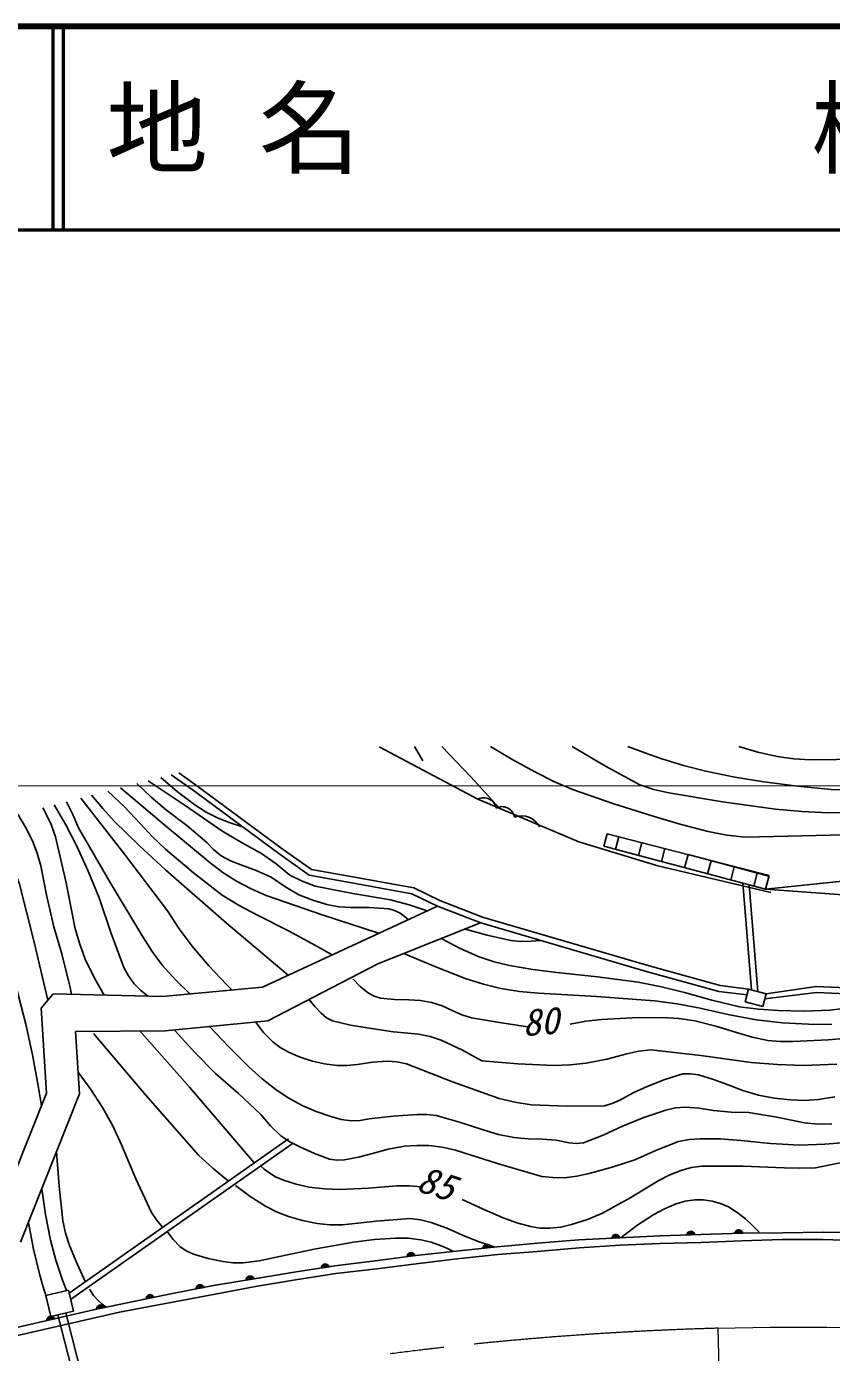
# Model space of a CAD drawing. Units: millimetres, scale not verified. Extents: x 40000 to 680000, y 20000 to 380000.
# Drawn here: x 366456 to 406020, y 314824 to 380000 of the extents above; entities that cross this region are included whole.
import ezdxf
from ezdxf.enums import TextEntityAlignment as Align

# ---------------------------------------------------------------- set-up
doc = ezdxf.new("R2010")
doc.units = ezdxf.units.MM
doc.header["$LTSCALE"] = 1000
doc.linetypes.add('CHAIN', pattern=[18.5, 12, -1.5, 3.5, -1.5])
for name, color, linetype, lineweight in [('M-BGD', 7, 'Continuous', 25), ('M-BGD-HTXT', 7, 'Continuous', 13), ('M-BMK', 2, 'CHAIN', 13), ('M-BMK-HTXT', 7, 'Continuous', 13), ('M-TTL', 2, 'Continuous', 140), ('M-TTL-LINE', 7, 'Continuous', 50)]:
    doc.layers.add(name, color=color, linetype=linetype, lineweight=lineweight)
doc.layers.add('M-TTL-TXT', color=7, linetype='Continuous')
doc.styles.add('ＭＳ ゴシック', font='')
doc.styles.get('ＭＳ ゴシック').set_extended_font_data('MS Gothic')

msp = doc.modelspace()

# ---------------------------------------------------------------- linework, layer by layer
at = {"layer": 'M-BGD'}
for p, q in [((388637, 342025), (383784, 344596)), ((385937, 343902), (385530, 344604)), ((373564, 343219), (374592, 342491)), ((373945, 343317), (374768, 342734)), ((374592, 342491), (378849, 339345)), ((374768, 342734), (379025, 339587)), ((393605, 339917), (388637, 342025)), ((395001, 340322), (394830, 339711)), ((402954, 338270), (395001, 340322)), ((379025, 339587), (380465, 338564)), ((397479, 338752), (393605, 339917)), ((394830, 339711), (402770, 337593)), ((395397, 339560), (395561, 340177)), ((396531, 339257), (396698, 339884)), ((397665, 338955), (397835, 339591)), ((378849, 339345), (380346, 338280)), ((398800, 338652), (398972, 339298)), ((402945, 338238), (398969, 339298)), ((399934, 338350), (400106, 338995)), ((380346, 338280), (382350, 337927)), ((380465, 338564), (382402, 338222)), ((403036, 337434), (397479, 338752)), ((400673, 338844), (400677, 338858)), ((401068, 338047), (401240, 338693)), ((401807, 338541), (401814, 338565)), ((402202, 337745), (402375, 338390)), ((402770, 337593), (402954, 338270)), ((402942, 338239), (402950, 338271)), ((382350, 337927), (385394, 337371)), ((382404, 338222), (385487, 337659)), ((385487, 337659), (386778, 337044)), ((402091, 332649), (401668, 337887)), ((402398, 332568), (401975, 337805)), ((402770, 337593), (407732, 338123)), ((385394, 337371), (386658, 336769)), ((386778, 337044), (388875, 336223)), ((407677, 337247), (402770, 337593)), ((378049, 332786), (386658, 336769)), ((386658, 336769), (388778, 335939)), ((388769, 335946), (383727, 333932)), ((388778, 335939), (396860, 333575)), ((388875, 336223), (396943, 333863)), ((383727, 333932), (378322, 331126)), ((396943, 333863), (400545, 332858)), ((396860, 333575), (400487, 332563)), ((367171, 331756), (367764, 332449)), ((367764, 332449), (373137, 332321)), ((373137, 332321), (378049, 332786)), ((400487, 332563), (401873, 332407)), ((400545, 332858), (401947, 332687)), ((401781, 332057), (401947, 332687)), ((401947, 332687), (402810, 332459)), ((402810, 332459), (402643, 331829)), ((405280, 332516), (402744, 332210)), ((402810, 332459), (405269, 332816)), ((405269, 332816), (416694, 332316)), ((405280, 332516), (416684, 332016)), ((367438, 327570), (367171, 331756)), ((402643, 331829), (401781, 332057)), ((378322, 331126), (373277, 330638)), ((373277, 330638), (368860, 330602)), ((368860, 330602), (369060, 327536)), ((364904, 321239), (367438, 327570)), ((369060, 327536), (366164, 320249)), ((368549, 317745), (379335, 325328)), ((368624, 317431), (379508, 325083)), ((399288, 320667), (398928, 320656)), ((399288, 320667), (398928, 320656)), ((398942, 320681), (399271, 320691)), ((398942, 320681), (399271, 320691)), ((399252, 320716), (398961, 320707)), ((399252, 320716), (398961, 320707)), ((398984, 320733), (399226, 320740)), ((398984, 320733), (399226, 320740)), ((399179, 320764), (399030, 320759)), ((399179, 320764), (399030, 320759)), ((399606, 320627), (401637, 320687)), ((401271, 320701), (401651, 320712)), ((401271, 320701), (401651, 320712)), ((401640, 320737), (401280, 320726)), ((401640, 320737), (401280, 320726)), ((401295, 320752), (401623, 320761)), ((401295, 320752), (401623, 320761)), ((401605, 320786), (401314, 320777)), ((401605, 320786), (401314, 320777)), ((401337, 320803), (401579, 320810)), ((401337, 320803), (401579, 320810)), ((401531, 320834), (401382, 320829)), ((401531, 320834), (401382, 320829)), ((401637, 320687), (403610, 320702)), ((403610, 320702), (405621, 320737)), ((405621, 320737), (407609, 320705)), ((387556, 319804), (389595, 320024)), ((388890, 319973), (389267, 320014)), ((388890, 319973), (389267, 320014)), ((389255, 320038), (388897, 319999)), ((389255, 320038), (388897, 319999)), ((388909, 320026), (389236, 320061)), ((388909, 320026), (389236, 320061)), ((389216, 320084), (388926, 320053)), ((389216, 320084), (388926, 320053)), ((388947, 320080), (389188, 320106)), ((388947, 320080), (389188, 320106)), ((389139, 320126), (388991, 320110)), ((389139, 320126), (388991, 320110)), ((389595, 320024), (391566, 320198)), ((391566, 320198), (393596, 320355)), ((393596, 320355), (395596, 320462)), ((393624, 319971), (395631, 320101)), ((393624, 319971), (395631, 320101)), ((395230, 320468), (395610, 320488)), ((395230, 320468), (395610, 320488)), ((395599, 320512), (395239, 320493)), ((395599, 320512), (395239, 320493)), ((395253, 320519), (395581, 320537)), ((395253, 320519), (395581, 320537)), ((395562, 320561), (395271, 320545)), ((395562, 320561), (395271, 320545)), ((395294, 320571), (395536, 320584)), ((395294, 320571), (395536, 320584)), ((395487, 320607), (395339, 320599)), ((395487, 320607), (395339, 320599)), ((395596, 320462), (397596, 320564)), ((395631, 320101), (397602, 320188)), ((395631, 320101), (397602, 320188)), ((397596, 320564), (399606, 320627)), ((397602, 320188), (399600, 320228)), ((397602, 320188), (399600, 320228)), ((398919, 320630), (399298, 320642)), ((398919, 320630), (399298, 320642)), ((399600, 320228), (401621, 320311)), ((399600, 320228), (401621, 320311)), ((401621, 320311), (403595, 320382)), ((401621, 320311), (403595, 320382)), ((403595, 320382), (405605, 320374)), ((403595, 320382), (405605, 320374)), ((405605, 320374), (407620, 320301)), ((405605, 320374), (407620, 320301)), ((383597, 319335), (385597, 319592)), ((385160, 319561), (385537, 319609)), ((385160, 319561), (385537, 319609)), ((385524, 319633), (385167, 319587)), ((385524, 319633), (385167, 319587)), ((385178, 319614), (385505, 319655)), ((385178, 319614), (385505, 319655)), ((385484, 319678), (385195, 319641)), ((385484, 319678), (385195, 319641)), ((385216, 319669), (385456, 319700)), ((385216, 319669), (385456, 319700)), ((385406, 319718), (385258, 319699)), ((385406, 319718), (385258, 319699)), ((385597, 319592), (387556, 319804)), ((385601, 319174), (387620, 319431)), ((385601, 319174), (387620, 319431)), ((387620, 319431), (389627, 319642)), ((387620, 319431), (389627, 319642)), ((389627, 319642), (391549, 319785)), ((389627, 319642), (391549, 319785)), ((391549, 319785), (393624, 319971)), ((391549, 319785), (393624, 319971)), ((377646, 318445), (379617, 318765)), ((379617, 318765), (381602, 319078)), ((379680, 318398), (381658, 318710)), ((379680, 318398), (381658, 318710)), ((380946, 319000), (381321, 319059)), ((380946, 319000), (381321, 319059)), ((381308, 319083), (380952, 319026)), ((381308, 319083), (380952, 319026)), ((380963, 319054), (381288, 319105)), ((380963, 319054), (381288, 319105)), ((381266, 319127), (380979, 319081)), ((381266, 319127), (380979, 319081)), ((380999, 319110), (381238, 319147)), ((380999, 319110), (381238, 319147)), ((381187, 319165), (381040, 319142)), ((381187, 319165), (381040, 319142)), ((381602, 319078), (383597, 319335)), ((381658, 318710), (383672, 318932)), ((381658, 318710), (383672, 318932)), ((383672, 318932), (385601, 319174)), ((383672, 318932), (385601, 319174)), ((373712, 317743), (375642, 318116)), ((375150, 318072), (374796, 318003)), ((375150, 318072), (374796, 318003)), ((374806, 318031), (375129, 318093)), ((374806, 318031), (375129, 318093)), ((375107, 318114), (374821, 318059)), ((375107, 318114), (374821, 318059)), ((374840, 318088), (375077, 318134)), ((374840, 318088), (375077, 318134)), ((375027, 318150), (374880, 318121)), ((375027, 318150), (374880, 318121)), ((375642, 318116), (377646, 318445)), ((375725, 317694), (377708, 318071)), ((375725, 317694), (377708, 318071)), ((377254, 318406), (377629, 318468)), ((377254, 318406), (377629, 318468)), ((377615, 318491), (377260, 318433)), ((377615, 318491), (377260, 318433)), ((377271, 318460), (377596, 318513)), ((377271, 318460), (377596, 318513)), ((377574, 318535), (377287, 318488)), ((377574, 318535), (377287, 318488)), ((377306, 318516), (377545, 318555)), ((377306, 318516), (377545, 318555)), ((377495, 318572), (377348, 318548)), ((377495, 318572), (377348, 318548)), ((377708, 318071), (379680, 318398)), ((377708, 318071), (379680, 318398)), ((368514, 317888), (367405, 317622)), ((367405, 317622), (367651, 316597)), ((368760, 316863), (368514, 317888)), ((371020, 316809), (375725, 317694)), ((371020, 316809), (375725, 317694)), ((371712, 317329), (373712, 317743)), ((372340, 317484), (372712, 317561)), ((372340, 317484), (372712, 317561)), ((372697, 317584), (372345, 317511)), ((372697, 317584), (372345, 317511)), ((372354, 317538), (372676, 317605)), ((372354, 317538), (372676, 317605)), ((372654, 317626), (372369, 317567)), ((372654, 317626), (372369, 317567)), ((372387, 317596), (372624, 317645)), ((372387, 317596), (372624, 317645)), ((372573, 317660), (372427, 317630)), ((372573, 317660), (372427, 317630)), ((374791, 317977), (375164, 318049)), ((374791, 317977), (375164, 318049)), ((371020, 316809), (365227, 315479)), ((365227, 315479), (371020, 316809)), ((369755, 316920), (365611, 315969)), ((367651, 316597), (368760, 316863)), ((368392, 316775), (370937, 306732)), ((369755, 316920), (371712, 317329)), ((369892, 316974), (370264, 317052)), ((369892, 316974), (370264, 317052)), ((370249, 317074), (369897, 317001)), ((370249, 317074), (369897, 317001)), ((369907, 317028), (370229, 317095)), ((369907, 317028), (370229, 317095)), ((370206, 317116), (369921, 317057)), ((370206, 317116), (369921, 317057)), ((369939, 317086), (370176, 317136)), ((369939, 317086), (370176, 317136)), ((370125, 317150), (369979, 317120)), ((370125, 317150), (369979, 317120)), ((367455, 316418), (367825, 316503)), ((367455, 316418), (367825, 316503)), ((367810, 316525), (367459, 316444)), ((367810, 316525), (367459, 316444)), ((367468, 316472), (367788, 316546)), ((367468, 316472), (367788, 316546)), ((367765, 316566), (367482, 316501)), ((367765, 316566), (367482, 316501)), ((367499, 316531), (367735, 316585)), ((367499, 316531), (367735, 316585)), ((367684, 316599), (367539, 316565)), ((367684, 316599), (367539, 316565)), ((368002, 316682), (370549, 306634))]:
    msp.add_line(p, q, dxfattribs=at)
for points in [[(386872, 344606), (388294, 343123), (389688, 341594)], [(422610, 342216), (421727, 342329), (420833, 342382), (420128, 342346), (419425, 342251), (418150, 341981), (416883, 341651), (415168, 341144), (413433, 340695), (412488, 340538), (411522, 340439), (406656, 340263), (401783, 340147), (400874, 340260), (399964, 340433), (398635, 340770), (397307, 341170), (395315, 341797), (393345, 342480), (392403, 342880), (391475, 343341), (390365, 343959), (389268, 344607)], [(393269, 344610), (394918, 343642), (396597, 342728), (397296, 342500), (398028, 342327), (400656, 341898), (403274, 341533), (404556, 341411), (405850, 341348), (407047, 341375)], [(415693, 344532), (414164, 344141), (412652, 343692), (411044, 343203), (409420, 342772), (408588, 342610), (407750, 342508), (406876, 342475), (405998, 342502), (404348, 342660), (402702, 342879), (401267, 343106), (399839, 343394), (398749, 343672), (397676, 344008), (396848, 344302), (396014, 344612)], [(401471, 344616), (402402, 344338), (403345, 344120), (404165, 344010), (404994, 343960), (406268, 343965), (407537, 344030), (409128, 344177), (410721, 344386), (411479, 344502), (412235, 344623)], [(386149, 336533), (385262, 336834), (384350, 337079), (382494, 337381), (380651, 337744), (380007, 337986), (379392, 338282), (378718, 338840), (378005, 339350), (377019, 339884), (376056, 340473), (374257, 341716), (372427, 342927)], [(373056, 343089), (373876, 342389), (374734, 341737), (375289, 341384), (375874, 341084), (376459, 340856), (377069, 340661)], [(379318, 333373), (376286, 335934), (373287, 338546), (372004, 339721), (370767, 340936), (370200, 341564), (369654, 342213)], [(370448, 342417), (371268, 341640), (372044, 340821), (372647, 340170), (373291, 339564), (374665, 338407), (376074, 337300), (376907, 336790), (377773, 336331), (379325, 335554), (380840, 334729), (381152, 334552), (381473, 334370)], [(383760, 335428), (380985, 336331), (378233, 337290), (377492, 337611), (376770, 337991), (376110, 338418), (375485, 338895), (373272, 340734), (371081, 342580)], [(371881, 342786), (372586, 342116), (373333, 341489), (374339, 340719), (375311, 339899), (375652, 339546), (376028, 339243), (376489, 338990), (376984, 338787), (377748, 338513), (378485, 338185), (379149, 337726), (379846, 337321), (380524, 337050), (381219, 336838), (381799, 336734), (382389, 336691), (383321, 336696), (384262, 336638), (384546, 336556), (384814, 336414), (385016, 336269), (385219, 336103)], [(370271, 332384), (369781, 333255), (369343, 334158), (369069, 334894), (368852, 335652), (368396, 337917), (367881, 340173), (367666, 340776), (367396, 341354), (367330, 341476), (367264, 341597)], [(367817, 341740), (368391, 340760), (368913, 339751), (369493, 338481), (370020, 337179), (370600, 335463), (371243, 333747), (371470, 333334), (371750, 332949), (372064, 332633), (372415, 332338)], [(374487, 332448), (373789, 333127), (373138, 333843), (372638, 334527), (372180, 335255), (370571, 337922), (369015, 340616), (368732, 341267), (368420, 341895)], [(369118, 342075), (371276, 339325), (373391, 336534), (373966, 335647), (374590, 334797), (375413, 333835), (376284, 332910), (376410, 332780), (376542, 332643)], [(367497, 332137), (366834, 334986), (366105, 337847), (365836, 338596), (365511, 339321), (365063, 340118), (364564, 340902)], [(366025, 341278), (366411, 340643), (366748, 339972), (366979, 339366), (367151, 338742), (367446, 337238), (367801, 335749), (368191, 334426), (368521, 333090), (368594, 332759), (368665, 332427)], [(362950, 340487), (363693, 339039), (364383, 337562), (364825, 336479), (365213, 335367), (365846, 333170), (366421, 330958), (366753, 329459), (367028, 327937), (367110, 327444), (367190, 326952)], [(386862, 335156), (387773, 334688), (388704, 334278), (389437, 334034), (390200, 333845), (391344, 333647), (392514, 333505), (394525, 333291), (396515, 333019), (397660, 332797), (398803, 332514), (400141, 332138), (401493, 331822), (402439, 331697), (403396, 331631), (404664, 331608), (405943, 331646), (406477, 331714), (407005, 331844), (407609, 332075), (408203, 332350)], [(387972, 335651), (389104, 335334), (390254, 335075), (390748, 335026), (391256, 335037), (391485, 335055), (391715, 335077)], [(384998, 334440), (386522, 333789), (388070, 333194), (388916, 332923), (389776, 332711), (390690, 332566), (391625, 332479), (394467, 332324), (397314, 332108), (398443, 331957), (399561, 331747), (400932, 331430), (402324, 331171), (403606, 331035), (404890, 330959), (406034, 330942)], [(382490, 333192), (382857, 332816), (383260, 332490), (383543, 332340), (383851, 332246), (384542, 332169), (385254, 332151), (385813, 332122), (386365, 332033), (386877, 331861), (387377, 331629), (387844, 331420), (388327, 331271), (389706, 331050), (391083, 330823)], [(406280, 329003), (404647, 328930), (403362, 328973), (402078, 329077), (399607, 329417), (397138, 329696), (396548, 329630), (395964, 329503), (394971, 329249), (393959, 329053), (393177, 328962), (392383, 328931), (390598, 329018), (388832, 329164), (387848, 329699), (386840, 330178), (386293, 330354), (385719, 330475), (384496, 330593), (383289, 330771), (382382, 330916), (381494, 331120), (381204, 331281), (380944, 331496), (380629, 331831), (380334, 332189)], [(393177, 330963), (393952, 331110), (394734, 331196), (396230, 331274), (397723, 331291), (398520, 331235), (399308, 331118), (400332, 330867), (401353, 330554), (402114, 330331), (402885, 330167), (403506, 330109), (404143, 330111), (405860, 330193), (407567, 330335)], [(369743, 330509), (372303, 327491), (374904, 324518), (375626, 323875), (376382, 323252)], [(372004, 330650), (374465, 327868), (376888, 325038), (377268, 324587), (377654, 324129)], [(373750, 330647), (374723, 329571), (375744, 328533), (376873, 327552), (377970, 326519), (378443, 325972), (378956, 325473), (379397, 325180), (379886, 324929), (380606, 324599), (381344, 324328), (381710, 324279), (382084, 324290), (382768, 324417), (383454, 324606), (384235, 324811), (385034, 324959), (385632, 325005), (386233, 324991), (386888, 324910), (387542, 324767), (389648, 324096), (391777, 323481), (392332, 323417), (392890, 323413), (393502, 323483), (394116, 323615), (395245, 323925), (396351, 324290), (397421, 324770), (398505, 325189), (399033, 325290), (399574, 325330), (400569, 325318), (401567, 325245), (403018, 325102), (404471, 325020), (405695, 325062), (406931, 325166)], [(406032, 326056), (405364, 326054), (404696, 326111), (403327, 326394), (401959, 326614), (401093, 326632), (400216, 326711), (399523, 326832), (398834, 326890), (398361, 326844), (397882, 326735), (396805, 326369), (395754, 325948), (394804, 325506), (393835, 325122), (393488, 325096), (393133, 325130), (392482, 325252), (391819, 325313), (391110, 325318), (390410, 325384), (389653, 325542), (388893, 325762), (387745, 326152), (386592, 326480), (386141, 326529), (385676, 326519), (384478, 326442), (383292, 326304), (382862, 326227), (382430, 326211), (381927, 326283), (381419, 326418), (380696, 326662), (380000, 326961), (379354, 327317), (378732, 327731), (378041, 328271), (377387, 328859), (376404, 329842), (375446, 330848)], [(377703, 331069), (378110, 330560), (378557, 330098), (378925, 329818), (379330, 329587), (379905, 329342), (380514, 329148), (381104, 329010), (381708, 328930), (382206, 328923), (382716, 328978), (383461, 329095), (384198, 329150), (384660, 329109), (385126, 329005), (387401, 328123), (389681, 327304), (390459, 327120), (391258, 326994), (393048, 326939), (394863, 326945), (395246, 327055), (395615, 327225), (396277, 327590), (396958, 327898), (397830, 328241), (398712, 328522), (399098, 328524), (399488, 328466), (400224, 328248), (400935, 327975), (401668, 327696), (402433, 327469), (403208, 327324), (404005, 327237), (404696, 327218), (405384, 327258), (406179, 327393)], [(368990, 328605), (369620, 327752), (370198, 326866), (370690, 325961), (371127, 325028), (371831, 323358), (372593, 321709), (372844, 321341), (373125, 320996)], [(367927, 324684), (368057, 322993), (368248, 321300), (368377, 320686), (368568, 320079), (368947, 319175), (369349, 318277)], [(385858, 322964), (385266, 323022), (384659, 323020), (383262, 322895), (381858, 322830), (381101, 322861), (380349, 322953), (379713, 323092), (379081, 323292), (378689, 323466), (378319, 323697), (378141, 323839), (377967, 323987)], [(406451, 324149), (405231, 323906), (404468, 323877), (403689, 323908), (401674, 323978), (399645, 323987), (399145, 323916), (398658, 323785), (398074, 323551), (397510, 323259), (396156, 322436), (394773, 321668), (394025, 321363), (393248, 321113), (392719, 320990), (392176, 320927), (391702, 320939), (391230, 321011), (390551, 321197), (389886, 321442), (388863, 321878), (387862, 322341)], [(367207, 322873), (367387, 321605), (367626, 320352), (367897, 319364), (368228, 318381), (368319, 318127), (368415, 317864)], [(376727, 323026), (377444, 322495), (378198, 322011), (378748, 321736), (379333, 321512), (380026, 321313), (380744, 321170), (381360, 321105), (381987, 321100), (383639, 321284), (385298, 321407), (385823, 321343), (386340, 321218), (387122, 320934), (387887, 320593), (388657, 320273), (389449, 320009)], [(395668, 320466), (396459, 321062), (397283, 321607), (397813, 321891), (398380, 322127), (398834, 322256), (399298, 322325), (399729, 322328), (400157, 322269), (400571, 322153), (400962, 321980), (401390, 321712), (401796, 321386), (402137, 321068), (402472, 320737)], [(366548, 321214), (366799, 319907), (367108, 318617), (367257, 318101), (367416, 317577)], [(373368, 320766), (373661, 320379), (373999, 320034), (374307, 319827), (374660, 319664), (375384, 319447), (376112, 319290), (376601, 319231), (377105, 319233), (377886, 319334), (378661, 319496), (380588, 319901), (382521, 320246), (383553, 320377), (384597, 320449), (385214, 320437), (385840, 320364), (386346, 320247), (386841, 320069), (387140, 319937), (387446, 319793)], [(369552, 317937), (369748, 317627), (369993, 317355), (370175, 317197), (370366, 317048)]]:
    msp.add_lwpolyline(points, dxfattribs=at)
for points in [[(398909, 320605), (398924, 320652), (398946, 320691), (398983, 320737), (399027, 320762), (399073, 320778), (399135, 320780), (399182, 320767), (399227, 320744), (399268, 320701), (399293, 320663), (399309, 320618)], [(398909, 320605), (398924, 320652), (398946, 320691), (398983, 320737), (399027, 320762), (399073, 320778), (399135, 320780), (399182, 320767), (399227, 320744), (399268, 320701), (399293, 320663), (399309, 320618)], [(401262, 320676), (401276, 320722), (401298, 320762), (401336, 320807), (401379, 320832), (401426, 320849), (401488, 320850), (401535, 320837), (401580, 320814), (401620, 320771), (401645, 320733), (401662, 320688)], [(401262, 320676), (401276, 320722), (401298, 320762), (401336, 320807), (401379, 320832), (401426, 320849), (401488, 320850), (401535, 320837), (401580, 320814), (401620, 320771), (401645, 320733), (401662, 320688)], [(388882, 319947), (388893, 319995), (388912, 320036), (388946, 320084), (388987, 320113), (389032, 320133), (389094, 320139), (389142, 320129), (389189, 320110), (389232, 320071), (389260, 320035), (389280, 319990)], [(388882, 319947), (388893, 319995), (388912, 320036), (388946, 320084), (388987, 320113), (389032, 320133), (389094, 320139), (389142, 320129), (389189, 320110), (389232, 320071), (389260, 320035), (389280, 319990)], [(395222, 320442), (395235, 320489), (395256, 320529), (395293, 320575), (395335, 320601), (395381, 320619), (395443, 320622), (395491, 320610), (395536, 320588), (395578, 320546), (395604, 320509), (395621, 320464)], [(395222, 320442), (395235, 320489), (395256, 320529), (395293, 320575), (395335, 320601), (395381, 320619), (395443, 320622), (395491, 320610), (395536, 320588), (395578, 320546), (395604, 320509), (395621, 320464)], [(385153, 319535), (385163, 319582), (385181, 319624), (385214, 319673), (385255, 319702), (385299, 319723), (385361, 319731), (385409, 319722), (385456, 319704), (385500, 319665), (385529, 319629), (385550, 319586)], [(385153, 319535), (385163, 319582), (385181, 319624), (385214, 319673), (385255, 319702), (385299, 319723), (385361, 319731), (385409, 319722), (385456, 319704), (385500, 319665), (385529, 319629), (385550, 319586)], [(380940, 318974), (380949, 319022), (380965, 319064), (380997, 319114), (381037, 319144), (381081, 319166), (381142, 319176), (381191, 319168), (381238, 319152), (381283, 319114), (381313, 319079), (381335, 319036)], [(380940, 318974), (380949, 319022), (380965, 319064), (380997, 319114), (381037, 319144), (381081, 319166), (381142, 319176), (381191, 319168), (381238, 319152), (381283, 319114), (381313, 319079), (381335, 319036)], [(374786, 317950), (374793, 317999), (374808, 318041), (374838, 318092), (374877, 318124), (374920, 318147), (374981, 318159), (375030, 318153), (375078, 318138), (375124, 318102), (375155, 318069), (375179, 318026)], [(374786, 317950), (374793, 317999), (374808, 318041), (374838, 318092), (374877, 318124), (374920, 318147), (374981, 318159), (375030, 318153), (375078, 318138), (375124, 318102), (375155, 318069), (375179, 318026)], [(377249, 318380), (377257, 318428), (377273, 318470), (377305, 318520), (377344, 318551), (377388, 318573), (377449, 318583), (377498, 318576), (377545, 318559), (377591, 318522), (377621, 318488), (377643, 318445)], [(377249, 318380), (377257, 318428), (377273, 318470), (377305, 318520), (377344, 318551), (377388, 318573), (377449, 318583), (377498, 318576), (377545, 318559), (377591, 318522), (377621, 318488), (377643, 318445)], [(372335, 317458), (372341, 317506), (372356, 317549), (372385, 317600), (372424, 317632), (372467, 317657), (372527, 317669), (372576, 317664), (372624, 317649), (372671, 317614), (372703, 317581), (372727, 317539)], [(372335, 317458), (372341, 317506), (372356, 317549), (372385, 317600), (372424, 317632), (372467, 317657), (372527, 317669), (372576, 317664), (372624, 317649), (372671, 317614), (372703, 317581), (372727, 317539)], [(369888, 316948), (369894, 316996), (369908, 317039), (369938, 317090), (369976, 317122), (370019, 317147), (370079, 317159), (370128, 317154), (370176, 317140), (370224, 317105), (370255, 317071), (370279, 317029)], [(369888, 316948), (369894, 316996), (369908, 317039), (369938, 317090), (369976, 317122), (370019, 317147), (370079, 317159), (370128, 317154), (370176, 317140), (370224, 317105), (370255, 317071), (370279, 317029)], [(367450, 316391), (367456, 316440), (367469, 316483), (367498, 316534), (367535, 316568), (367578, 316593), (367638, 316607), (367687, 316602), (367735, 316589), (367783, 316555), (367815, 316522), (367840, 316481)], [(367450, 316391), (367456, 316440), (367469, 316483), (367498, 316534), (367535, 316568), (367578, 316593), (367638, 316607), (367687, 316602), (367735, 316589), (367783, 316555), (367815, 316522), (367840, 316481)]]:
    msp.add_lwpolyline(points, close=True, dxfattribs=at)
for centre, radius, start, end in [((388922, 341465), 628, 10.95772, 116.95135), ((389823, 341025), 628, 10.95772, 116.95135), ((390779, 340195), 1008, 27.18798, 109.67976)]:
    msp.add_arc(centre, radius, start, end, dxfattribs=at)
at = {"layer": 'M-BGD-HTXT'}
msp.add_line((365208, 342670), (553733, 342801), dxfattribs=at)
at = {"layer": 'M-BMK'}
for points in [[(400428, 316015), (403013, 316065), (405797, 316074)], [(405797, 316074), (408997, 316028), (412395, 315916), (415791, 315742), (419382, 315492), (422570, 315216), (425753, 314892)]]:
    msp.add_lwpolyline(points, dxfattribs=at)
for start, end in [(91.57832, 96.81736), (96.81736, 97.36121)]:
    msp.add_arc((404835, 156075), 160000, start, end, dxfattribs=at)
at = {"layer": 'M-BMK-HTXT'}
msp.add_line((400428, 316015), (401117, 291024), dxfattribs=at)
at = {"layer": 'M-TTL'}
msp.add_line((680000, 380000), (40000, 380000), dxfattribs=at)
at = {"layer": 'M-TTL-LINE'}
for p, q in [((367750, 380000), (367750, 370000)), ((368250, 380000), (368250, 370000)), ((40000, 370000), (680000, 370000))]:
    msp.add_line(p, q, dxfattribs=at)

# ---------------------------------------------------------------- texts
at = {"layer": 'M-BGD', "style": 'ＭＳ ゴシック', "oblique": 15}
for s, rotation, p in [('80', 4.34, (390903, 329975)), ('85', 342.04, (385433, 322413))]:
    msp.add_text(s, height=1320, rotation=rotation, dxfattribs=at).set_placement(p, align=Align.BOTTOM_LEFT)
at = {"layer": 'M-TTL-TXT', "style": 'ＭＳ ゴシック'}
for s, p in [('地 名', (370380, 375000)), ('柳井市\u3000柳井', (405024, 375000))]:
    msp.add_text(s, height=3666, dxfattribs=at).set_placement(p, align=Align.MIDDLE_LEFT)

doc.saveas('drawing.dxf')
